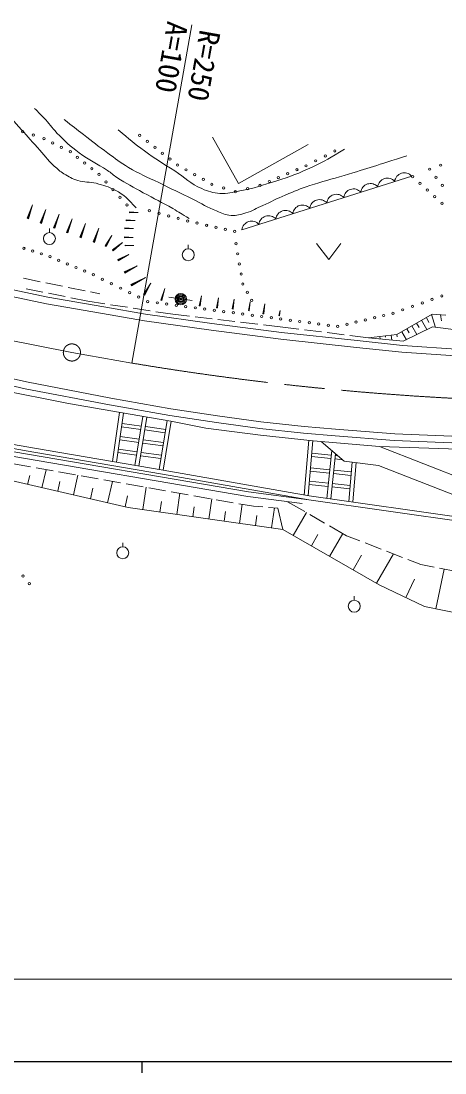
# Model space of a CAD drawing. Units: millimetres, scale not verified. Extents: x 40000 to 680000, y 20000 to 380000.
# Drawn here: x 157428 to 194515, y 204000 to 296039 of the extents above; entities that cross this region are included whole.
import ezdxf
from ezdxf.enums import TextEntityAlignment as Align

# ---------------------------------------------------------------- set-up
doc = ezdxf.new("R2010")
doc.units = ezdxf.units.MM
doc.header["$LTSCALE"] = 1000
doc.header["$PDMODE"] = 32
doc.header["$PDSIZE"] = 500
doc.linetypes.add('CHAIN', pattern=[18.5, 12, -1.5, 3.5, -1.5])
for name, color, linetype, lineweight in [('M-BMK', 2, 'CHAIN', 13), ('M-STR-HTXT', 7, 'Continuous', 13), ('M-TTL-BAND', 7, 'Continuous', 25), ('M-WORK', 1, 'Continuous', 13)]:
    doc.layers.add(name, color=color, linetype=linetype, lineweight=lineweight)
doc.styles.add('ＭＳ ゴシック', font='')
doc.styles.get('ＭＳ ゴシック').set_extended_font_data('MS Gothic')

msp = doc.modelspace()

# ---------------------------------------------------------------- linework, layer by layer
at = {"layer": 'M-BMK'}
for p, q in [((155821, 268221), (161877, 267041)), ((161877, 267041), (167122, 266111))]:
    msp.add_line(p, q, dxfattribs=at)
msp.add_circle((161877, 267041), 750, dxfattribs=at)
msp.add_arc((208381, 512683), 250000, 260.50075, 279.2657, dxfattribs=at)
at = {"layer": 'M-STR-HTXT'}
for p, q in [((167122, 266111), (172372, 295713)), ((63780, 212215), (402019, 212215))]:
    msp.add_line(p, q, dxfattribs=at)
at = {"layer": 'M-TTL-BAND'}
for p, q in [((40000, 205000), (579000, 205000)), ((168000, 205000), (168000, 204000))]:
    msp.add_line(p, q, dxfattribs=at)
at = {"layer": 'M-WORK'}
for p, q in [((174166, 285893), (176453, 281814)), ((176453, 281814), (182543, 285229)), ((191604, 282479), (176747, 277781)), ((157950, 278789), (158436, 279953)), ((158009, 278767), (158436, 279953)), ((158068, 278746), (158436, 279953)), ((159103, 278373), (159593, 279543)), ((159163, 278351), (159593, 279543)), ((159223, 278330), (159593, 279543)), ((160258, 277957), (160750, 279133)), ((160318, 277935), (160750, 279133)), ((160377, 277913), (160750, 279133)), ((166912, 279263), (166913, 279339)), ((166912, 279263), (167678, 279290)), ((166913, 279339), (167678, 279290)), ((166913, 279301), (167678, 279290)), ((158068, 278746), (157950, 278789)), ((159223, 278330), (159103, 278373)), ((161413, 277540), (161907, 278723)), ((161473, 277518), (161907, 278723)), ((161533, 277497), (161907, 278723)), ((162568, 277124), (163065, 278312)), ((162629, 277102), (163065, 278312)), ((162689, 277080), (163065, 278312)), ((166635, 278562), (166636, 278638)), ((166635, 278562), (167401, 278589)), ((166636, 278638), (167401, 278589)), ((166636, 278600), (167401, 278589)), ((159908, 277524), (159908, 277874)), ((160377, 277913), (160258, 277957)), ((161533, 277497), (161413, 277540)), ((162689, 277080), (162568, 277124)), ((163724, 276707), (164224, 277902)), ((163785, 276685), (164224, 277902)), ((163846, 276663), (164224, 277902)), ((164777, 276372), (165373, 277268)), ((164823, 276344), (165373, 277268)), ((164869, 276317), (165373, 277268)), ((166477, 277079), (166478, 277155)), ((166477, 277117), (167242, 277106)), ((166477, 277079), (167242, 277106)), ((166478, 277155), (167242, 277106)), ((166501, 277859), (166502, 277936)), ((166501, 277859), (167267, 277886)), ((166502, 277936), (167267, 277886)), ((166502, 277897), (167267, 277886)), ((163846, 276663), (163724, 276707)), ((164869, 276317), (164777, 276372)), ((165428, 276026), (166290, 276670)), ((165462, 275984), (166290, 276670)), ((165497, 275943), (166290, 276670)), ((166533, 276359), (166534, 276436)), ((166533, 276398), (167298, 276386)), ((166533, 276359), (167298, 276386)), ((166534, 276436), (167298, 276386)), ((172063, 276112), (172063, 276462)), ((183291, 276565), (184341, 275165)), ((184341, 275165), (185391, 276565)), ((165497, 275943), (165428, 276026)), ((165889, 275165), (166868, 275615)), ((165914, 275118), (166868, 275615)), ((165939, 275070), (166868, 275615)), ((165939, 275070), (165889, 275165)), ((166452, 274087), (167585, 274608)), ((166480, 274032), (167585, 274608)), ((166509, 273977), (167585, 274608)), ((157638, 273533), (159108, 273234)), ((166509, 273977), (166452, 274087)), ((167022, 272993), (168312, 273586)), ((167054, 272931), (168312, 273586)), ((167087, 272868), (168312, 273586)), ((156748, 272523), (159777, 271886)), ((157863, 272616), (159334, 272319)), ((159598, 273134), (161068, 272836)), ((161558, 272736), (163028, 272437)), ((167087, 272868), (167022, 272993)), ((168146, 272114), (168797, 273095)), ((168196, 272084), (168797, 273095)), ((168247, 272053), (168797, 273095)), ((169648, 271625), (169997, 272643)), ((169700, 271610), (169997, 272643)), ((169752, 271595), (169997, 272643)), ((156627, 271936), (159664, 271296)), ((159777, 271886), (164669, 271035)), ((159824, 272221), (161294, 271924)), ((161785, 271826), (163278, 271525)), ((163278, 271525), (164762, 271295)), ((163518, 272338), (164329, 272173)), ((168247, 272053), (168146, 272114)), ((169752, 271595), (169648, 271625)), ((170372, 271883), (172397, 271581)), ((173016, 271122), (173204, 271985)), ((173059, 271115), (173204, 271985)), ((173103, 271108), (173204, 271985)), ((174523, 270949), (174712, 271812)), ((174567, 270941), (174712, 271812)), ((174610, 270934), (174712, 271812)), ((175897, 270846), (176085, 271709)), ((175940, 270839), (176085, 271709)), ((175984, 270832), (176085, 271709)), ((159664, 271296), (164566, 270444)), ((164669, 271035), (168309, 270397)), ((165256, 271219), (166738, 270990)), ((167233, 270914), (168715, 270685)), ((169209, 270608), (170693, 270379)), ((173103, 271108), (173016, 271122)), ((174610, 270934), (174523, 270949)), ((175984, 270832), (175897, 270846)), ((177318, 270699), (177487, 271470)), ((177396, 270686), (177318, 270699)), ((177357, 270692), (177487, 271470)), ((177396, 270686), (177487, 271470)), ((178575, 270433), (178763, 271296)), ((178618, 270426), (178763, 271296)), ((178662, 270418), (178763, 271296)), ((179988, 270263), (180089, 270725)), ((180011, 270259), (180089, 270725)), ((180035, 270255), (180089, 270725)), ((164566, 270444), (168215, 269804)), ((168215, 269804), (174050, 268979)), ((168309, 270397), (174130, 269573)), ((170693, 270379), (172171, 270209)), ((172668, 270152), (174158, 269980)), ((174654, 269923), (176145, 269752)), ((176641, 269694), (178132, 269523)), ((178662, 270418), (178575, 270433)), ((180035, 270255), (179988, 270263)), ((190315, 268611), (193404, 270395)), ((192472, 269857), (192943, 269041)), ((192905, 270107), (193103, 269650)), ((193338, 270357), (193692, 269237)), ((193404, 270395), (194578, 270308)), ((194136, 270341), (194213, 269813)), ((174050, 268979), (180151, 268206)), ((174130, 269573), (180221, 268802)), ((178628, 269466), (180106, 269296)), ((180106, 269296), (181733, 269089)), ((180221, 268802), (186848, 268083)), ((182229, 269026), (183717, 268837)), ((184213, 268774), (185701, 268584)), ((190740, 268857), (191144, 268157)), ((190873, 268024), (193411, 269271)), ((191173, 269107), (191375, 268757)), ((191606, 269357), (192043, 268599)), ((192039, 269607), (192257, 269228)), ((193411, 269271), (195963, 268966)), ((180151, 268206), (186784, 267487)), ((186197, 268521), (187823, 268314)), ((186848, 268083), (190806, 267658)), ((187823, 268314), (190315, 268611)), ((187823, 268314), (190873, 268024)), ((188816, 268433), (188842, 268217)), ((189313, 268492), (189325, 268384)), ((189809, 268551), (189860, 268120)), ((190305, 268610), (190331, 268395)), ((186784, 267487), (190754, 267060)), ((190754, 267060), (195869, 266714)), ((190806, 267658), (195906, 267313)), ((151041, 265367), (157789, 263873)), ((151170, 265953), (157910, 264461)), ((157910, 264461), (165290, 263049)), ((154688, 263959), (161591, 262563)), ((157789, 263873), (165181, 262459)), ((161591, 262563), (166115, 261780)), ((165181, 262459), (170441, 261524)), ((165290, 263049), (170538, 262116)), ((165439, 257493), (166051, 261791)), ((165785, 257444), (166398, 261742)), ((166115, 261780), (170531, 261019)), ((167392, 257157), (168096, 261438)), ((170441, 261524), (174527, 260910)), ((170538, 262116), (174614, 261504)), ((174614, 261504), (178397, 260971)), ((166228, 260535), (167909, 260305)), ((166268, 260832), (167958, 260601)), ((167737, 257100), (168441, 261382)), ((168305, 260554), (170086, 260311)), ((169507, 256793), (170212, 261074)), ((169852, 256736), (170557, 261017)), ((170531, 261019), (173598, 260431)), ((174527, 260910), (178324, 260375)), ((178397, 260971), (182206, 260571)), ((182206, 260571), (184950, 260331)), ((149265, 259616), (177329, 254834)), ((166105, 259685), (167770, 259458)), ((168256, 260258), (170038, 260015)), ((173598, 260431), (178383, 259801)), ((178324, 260375), (182149, 259974)), ((178383, 259801), (182973, 259322)), ((182149, 259974), (184901, 259734)), ((184901, 259734), (190083, 259333)), ((184950, 260331), (190119, 259932)), ((190119, 259932), (196592, 259665)), ((149337, 259198), (177269, 254438)), ((153612, 259195), (158541, 258325)), ((153943, 259492), (158601, 258670)), ((158601, 258670), (169869, 256730)), ((166064, 259388), (167721, 259162)), ((168068, 259115), (169849, 258872)), ((168117, 259411), (169898, 259168)), ((182204, 254565), (182618, 259359)), ((182553, 254535), (182967, 259329)), ((182973, 259322), (188802, 258800)), ((185686, 257533), (183681, 259259)), ((188802, 258800), (205677, 258227)), ((205067, 252451), (188802, 258800)), ((190083, 259333), (196566, 259066)), ((158541, 258325), (169809, 256386)), ((165906, 258276), (167539, 258053)), ((165946, 258573), (167588, 258349)), ((167886, 258006), (169667, 257763)), ((167935, 258302), (169715, 258059)), ((182841, 257931), (184540, 257758)), ((182872, 258230), (184571, 258056)), ((184171, 254270), (184614, 258456)), ((184519, 254233), (184936, 258178)), ((184888, 257722), (185544, 257655)), ((184919, 258021), (185146, 257997)), ((156779, 257284), (158256, 257024)), ((158749, 256937), (160226, 256676)), ((182761, 256951), (184436, 256780)), ((188709, 257156), (185686, 257533)), ((186107, 253994), (186387, 257446)), ((186456, 253965), (186736, 257417)), ((204173, 251064), (188709, 257156)), ((152967, 256661), (166790, 253475)), ((158002, 255500), (158183, 256287)), ((159259, 255211), (159622, 256783)), ((160718, 256590), (162195, 256329)), ((162004, 254578), (162399, 256293)), ((162688, 256242), (164165, 255982)), ((164657, 255895), (166135, 255634)), ((169809, 256386), (182592, 254142)), ((169869, 256730), (182647, 254487)), ((182731, 256652), (184405, 256482)), ((184753, 256446), (186293, 256289)), ((184784, 256744), (186318, 256588)), ((160632, 254894), (160829, 255752)), ((163501, 254233), (163716, 255168)), ((164997, 253888), (165429, 255759)), ((166627, 255547), (168104, 255287)), ((168090, 253290), (168367, 255241)), ((168597, 255200), (170074, 254940)), ((182629, 255475), (184280, 255306)), ((182660, 255773), (184312, 255605)), ((184629, 255271), (186198, 255110)), ((184660, 255569), (186222, 255410)), ((166533, 253534), (166755, 254494)), ((170566, 254853), (172043, 254592)), ((171053, 252868), (171316, 254720)), ((172536, 254505), (174013, 254245)), ((173866, 252469), (174116, 254227)), ((174505, 254158), (175983, 253897)), ((177269, 254438), (182015, 253814)), ((177329, 254834), (182592, 254142)), ((182592, 254142), (204173, 251064)), ((182647, 254487), (202767, 251618)), ((166790, 253475), (180331, 251549)), ((169572, 253079), (169703, 254005)), ((172460, 252668), (172585, 253548)), ((175201, 252279), (175320, 253113)), ((176475, 253811), (177764, 253583)), ((176537, 252089), (176774, 253758)), ((177764, 253583), (178575, 253521)), ((179074, 253483), (179885, 253420)), ((179341, 251690), (179590, 253443)), ((179885, 253420), (180331, 251549)), ((180746, 253981), (182246, 253114)), ((177939, 251890), (178063, 252766)), ((181241, 251028), (182390, 253031)), ((182679, 252863), (183977, 252112)), ((180331, 251549), (188749, 246720)), ((184410, 251862), (185910, 250995)), ((166324, 250037), (166324, 250387)), ((182834, 250113), (183405, 251109)), ((184428, 249199), (185570, 251191)), ((185910, 250995), (187058, 250551)), ((187525, 250370), (188923, 249829)), ((189390, 249648), (190789, 249107)), ((186481, 248022), (187217, 249305)), ((188534, 246844), (190006, 249410)), ((191255, 248927), (192403, 248482)), ((192403, 248482), (193557, 248261)), ((193725, 244620), (194452, 248090)), ((194048, 248167), (195522, 247884)), ((188749, 246720), (192729, 244828)), ((191086, 245609), (191847, 247210)), ((186584, 245362), (186584, 245712)), ((192729, 244828), (196155, 244110))]:
    msp.add_line(p, q, dxfattribs=at)
for centre, radius in [((157582, 286364), 100), ((158503, 286060), 100), ((159424, 285755), 100), ((160192, 285371), 100), ((167815, 286028), 100), ((168476, 285510), 100), ((160961, 284987), 100), ((161730, 284602), 100), ((169136, 284992), 100), ((169797, 284474), 100), ((184880, 284677), 100), ((162360, 284107), 100), ((162991, 283613), 100), ((170457, 283956), 100), ((171117, 283438), 100), ((183202, 283807), 100), ((184041, 284242), 100), ((194144, 283428), 100), ((163622, 283118), 100), ((164253, 282623), 100), ((171868, 283019), 100), ((172618, 282600), 100), ((180754, 282685), 100), ((181558, 283029), 100), ((182363, 283372), 100), ((193170, 283080), 100), ((164862, 281956), 100), ((173369, 282181), 100), ((174119, 281763), 100), ((178339, 281654), 100), ((179144, 281998), 100), ((179949, 282341), 100), ((191678, 282412), 100), ((192324, 281834), 100), ((193727, 282368), 100), ((194284, 281655), 100), ((165471, 281289), 100), ((166080, 280622), 100), ((175152, 281436), 100), ((176186, 281110), 100), ((177262, 281382), 100), ((192970, 281255), 100), ((193616, 280676), 100), ((166689, 279955), 100), ((194261, 280097), 100), ((168663, 279446), 100), ((169500, 279220), 100), ((170336, 278993), 100), ((171173, 278766), 100), ((172009, 278540), 100), ((172832, 278358), 100), ((173655, 278176), 100), ((174477, 277994), 100), ((159908, 276999), 525), ((175300, 277812), 100), ((176122, 277630), 100), ((157674, 276153), 100), ((176244, 276553), 100), ((158438, 275911), 100), ((159201, 275670), 100), ((159965, 275428), 100), ((160722, 275111), 100), ((172063, 275587), 525), ((176391, 275670), 100), ((161479, 274793), 100), ((162236, 274476), 100), ((176537, 274788), 100), ((162993, 274158), 100), ((163750, 273840), 100), ((164544, 273449), 100), ((176684, 273905), 100), ((165338, 273057), 100), ((166132, 272666), 100), ((176831, 273022), 100), ((166926, 272274), 100), ((167720, 271883), 100), ((168514, 271491), 100), ((171402, 271706), 500), ((171402, 271706), 400), ((171402, 271706), 300), ((171402, 271706), 200), ((171402, 271706), 100), ((171402, 271706), 20), ((177223, 272309), 100), ((177614, 271595), 100), ((193387, 271684), 100), ((194242, 271987), 100), ((169344, 271382), 100), ((170175, 271274), 100), ((171006, 271165), 100), ((171837, 271056), 100), ((172668, 270947), 100), ((173499, 270839), 100), ((174330, 270730), 100), ((175161, 270621), 100), ((175992, 270512), 100), ((190822, 270773), 100), ((191677, 271076), 100), ((192532, 271380), 100), ((176823, 270404), 100), ((177654, 270295), 100), ((178485, 270186), 100), ((179316, 270077), 100), ((180147, 269969), 100), ((180977, 269860), 100), ((181808, 269751), 100), ((182639, 269642), 100), ((186744, 269700), 100), ((187549, 269892), 100), ((188355, 270085), 100), ((189161, 270277), 100), ((189967, 270469), 100), ((183470, 269533), 100), ((184301, 269425), 100), ((185132, 269316), 100), ((185938, 269508), 100), ((166324, 249512), 525), ((157604, 247472), 100), ((158144, 246814), 100), ((186584, 244837), 525)]:
    msp.add_circle(centre, radius, dxfattribs=at)
for centre in [(190969, 281904), (187997, 280964), (189483, 281434), (185026, 280024), (186512, 280494), (182055, 279085), (183540, 279555), (179083, 278145), (180569, 278615), (177598, 277675)]:
    msp.add_arc(centre, 857, 42.16741, 172.93189, dxfattribs=at)
for points, knots in [([(154637, 289439), (155129, 289043), (155269, 288915), (155652, 288554), (156327, 287919), (156614, 287475), (157233, 286785), (157871, 286075), (158232, 285681), (158871, 284972), (159444, 284338), (159712, 283931), (160336, 283348), (160643, 283062), (160820, 282900), (161177, 282681), (161629, 282405), (161892, 282252), (162395, 282087), (163000, 281888), (163391, 282006), (164005, 281840), (164668, 281661), (165049, 281562), (165658, 281246), (166493, 280812), (166771, 280462), (167500, 279694)], [0, 0, 0, 0, 1, 1, 1, 2, 2, 2, 3, 3, 3, 4, 4, 4, 5, 5, 5, 6, 6, 6, 7, 7, 7, 8, 8, 8, 9, 9, 9, 9]), ([(158609, 288388), (159005, 288010), (159112, 287901), (159421, 287575), (159894, 287077), (160090, 286736), (160566, 286241), (161270, 285510), (161691, 285116), (162510, 284516), (163431, 283840), (164038, 283597), (164989, 282964), (165323, 282742), (165478, 282571), (165816, 282355), (166692, 281794), (167214, 281529), (168122, 281021), (169121, 280461), (169711, 280202), (170703, 279629), (171268, 279302), (171454, 279194), (172138, 278773)], [0, 0, 0, 0, 1, 1, 1, 2, 2, 2, 3, 3, 3, 4, 4, 4, 5, 5, 5, 6, 6, 6, 7, 7, 7, 8, 8, 8, 8]), ([(161189, 287428), (162008, 286780), (162219, 286614), (162886, 286101), (163712, 285464), (164171, 285102), (165017, 284491), (165715, 283988), (166083, 283668), (166823, 283230), (167820, 282639), (168438, 282416), (169477, 281903), (170638, 281328), (171294, 281018), (172457, 280445), (173265, 280048), (173689, 279763), (174523, 279423), (175008, 279225), (175284, 279074), (175806, 279031), (176313, 278990), (176601, 279108), (177090, 279249), (177696, 279425), (177993, 279642), (178569, 279902), (179345, 280251), (179762, 280487), (180548, 280815), (181373, 281159), (181833, 281360), (182680, 281642), (183848, 282030), (184524, 282179), (185704, 282534), (187853, 283179), (188532, 283404), (191185, 284252)], [0, 0, 0, 0, 1, 1, 1, 2, 2, 2, 3, 3, 3, 4, 4, 4, 5, 5, 5, 6, 6, 6, 7, 7, 7, 8, 8, 8, 9, 9, 9, 10, 10, 10, 11, 11, 11, 12, 12, 12, 13, 13, 13, 13]), ([(165915, 286530), (166982, 285623), (167290, 285365), (168220, 284682), (169223, 283945), (169835, 283604), (170874, 282920), (171797, 282312), (172235, 281825), (173245, 281375), (173831, 281115), (174194, 281006), (174833, 280962), (175516, 280915), (175901, 281048), (176573, 281179), (177852, 281429), (178552, 281652), (179792, 282050), (181035, 282448), (181723, 282710), (182903, 283268), (184045, 283807), (184440, 284045), (185731, 284834)], [0, 0, 0, 0, 1, 1, 1, 2, 2, 2, 3, 3, 3, 4, 4, 4, 5, 5, 5, 6, 6, 6, 7, 7, 7, 8, 8, 8, 8])]:
    msp.add_open_spline(points, degree=3, knots=knots, dxfattribs=at)
msp.add_point((171402, 271706), dxfattribs=at)

# ---------------------------------------------------------------- texts
at = {"layer": 'M-STR-HTXT', "style": 'ＭＳ ゴシック'}
for s, p in [('A=100', (171142, 295931)), ('R=250', (173981, 295195))]:
    msp.add_text(s, height=1833, rotation=259.943, dxfattribs=at).set_placement(p, align=Align.MIDDLE_LEFT)

doc.saveas('drawing.dxf')
